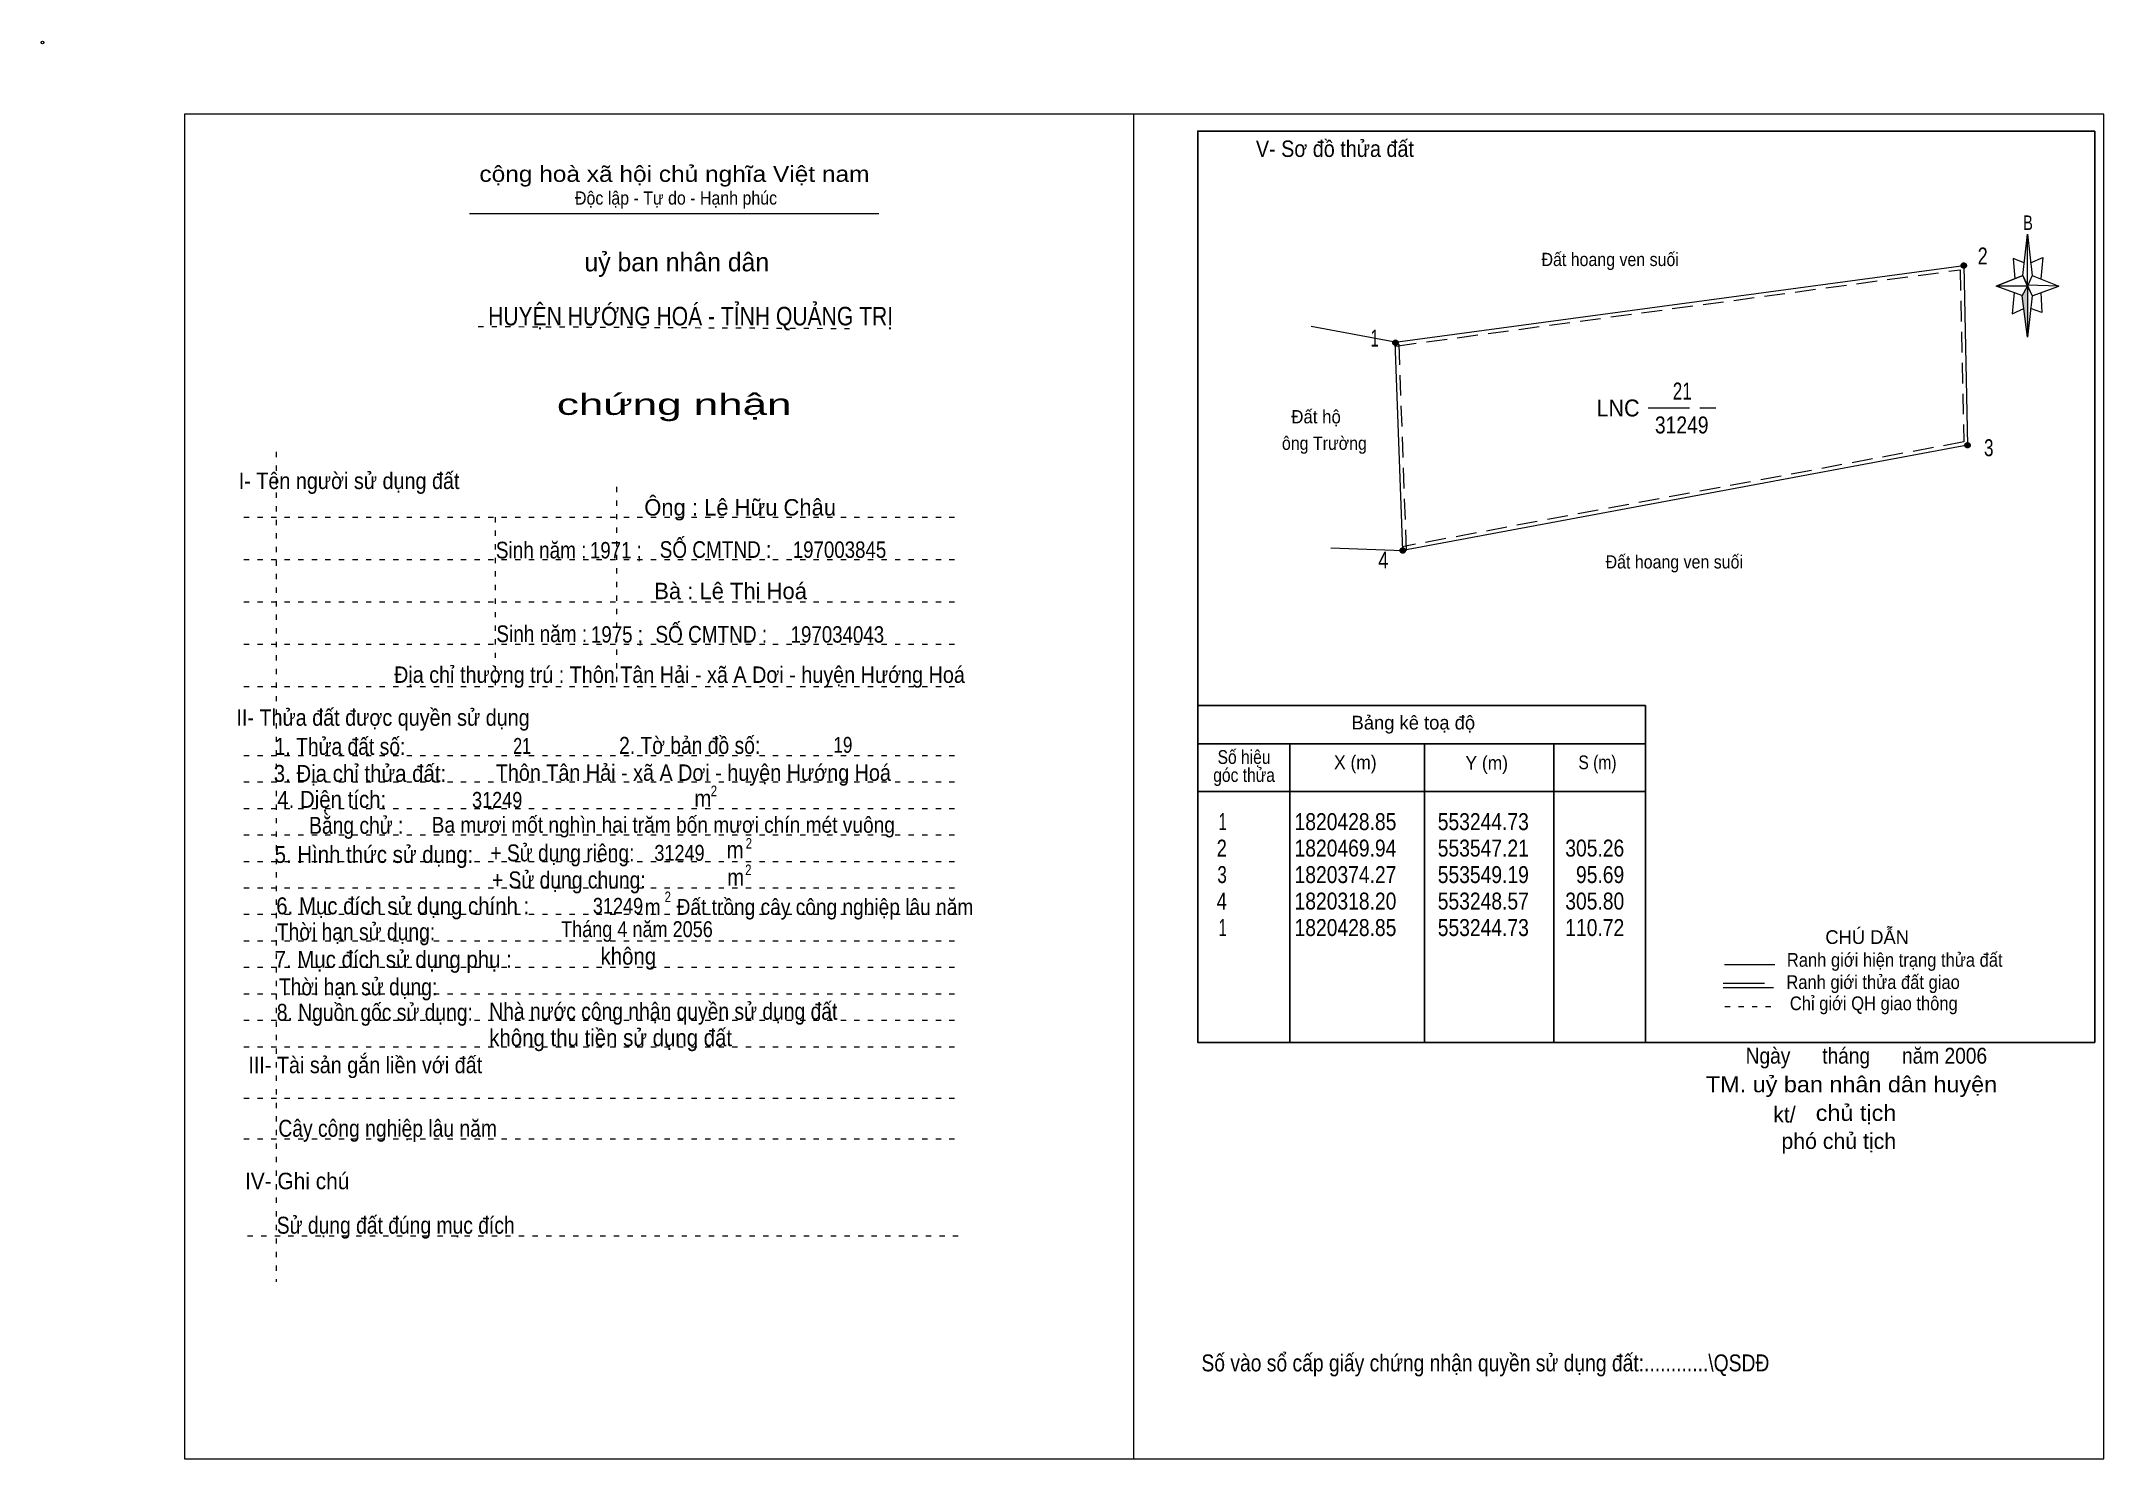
# Model space of a CAD drawing. Header units: centimetres. Extents: x -1.6 to 37.4, y -1.3 to 25.5.
import ezdxf
from ezdxf.enums import TextEntityAlignment as Align

# ---------------------------------------------------------------- set-up
doc = ezdxf.new("R2010")
doc.units = ezdxf.units.CM
doc.header["$LTSCALE"] = 0.13
for name, pattern in [('DOTTED', [1.5, 0.3, -1.2]), ('LONG_DASHED', [7.5, 6, -1.5]), ('MEDIUM_DASHED', [4.5, 3, -1.5])]:
    doc.linetypes.add(name, pattern=pattern)
for name, color, linetype, lineweight in [('1', 7, 'DOTTED', 13), ('10', 7, 'Continuous', 13), ('2', 7, 'Continuous', 25), ('3', 7, 'Continuous', 13), ('30', 7, 'Continuous', 13), ('32', 7, 'LONG_DASHED', 13), ('33', 7, 'LONG_DASHED', 13), ('35', 7, 'Continuous', 13)]:
    doc.layers.add(name, color=color, linetype=linetype, lineweight=lineweight)

msp = doc.modelspace()

# ---------------------------------------------------------------- hatches: boundary and pattern name
at = {"layer": '30'}
msp.add_hatch(color=256, dxfattribs=at).paths.add_polyline_path([(35.91, 20.87), (35.91, 19.91), (35.81, 20.69)])
at = {"layer": '32'}
for points in [[(34.7584, 21.2594, 1), (34.6584, 21.2594, 1)], [(24.0336, 19.8025, 1), (23.9336, 19.8025, 1)], [(34.8286, 17.8673, 1), (34.7286, 17.8673, 1)], [(24.1698, 15.8793, 1), (24.0698, 15.8793, 1)]]:
    msp.add_hatch(color=256, dxfattribs=at).paths.add_polyline_path(points)

# ---------------------------------------------------------------- linework, layer by layer
at = {"layer": '1', "linetype": 'Continuous'}
msp.add_line((6.51, 22.24), (14.23, 22.24), dxfattribs=at)
at = {"layer": '1'}
for p, q in [((6.67, 20.11), (13.82, 20.07)), ((2.86, 17.74), (2.86, 2.07)), ((9.28, 17.08), (9.28, 13.31)), ((2.25, 16.51), (15.75, 16.51)), ((6.99, 16.51), (6.99, 13.31)), ((2.25, 15.71), (15.75, 15.71)), ((2.25, 14.91), (15.75, 14.91)), ((2.25, 14.11), (15.75, 14.11)), ((2.25, 13.31), (15.75, 13.31)), ((2.25, 12.01), (15.75, 12.01)), ((2.25, 11.51), (15.75, 11.51)), ((2.25, 11.01), (15.75, 11.01)), ((2.25, 10.51), (15.75, 10.51)), ((2.25, 10.01), (15.75, 10.01)), ((2.25, 9.51), (15.75, 9.51)), ((2.25, 9.01), (15.75, 9.01)), ((2.25, 8.51), (15.75, 8.51)), ((2.25, 8.01), (15.75, 8.01)), ((2.25, 7.51), (15.75, 7.51)), ((2.25, 7.01), (15.75, 7.01)), ((2.25, 6.51), (15.75, 6.51)), ((2.25, 5.54), (15.75, 5.54)), ((2.25, 4.77), (15.75, 4.77)), ((2.32, 2.94), (15.82, 2.94))]:
    msp.add_line(p, q, dxfattribs=at)
at = {"layer": '10'}
for p, q in [((23.98, 19.81), (22.39, 20.11)), ((24.12, 15.88), (23.98, 19.81)), ((22.76, 15.93), (24.12, 15.88))]:
    msp.add_line(p, q, dxfattribs=at)
at = {"layer": '10', "linetype": 'MEDIUM_DASHED'}
msp.add_line((24.19, 15.88), (24.05, 19.81), dxfattribs=at)
at = {"layer": '10'}
msp.add_lwpolyline([(23.98, 19.81), (34.71, 21.26), (34.78, 17.87), (24.12, 15.88)], dxfattribs=at)
at = {"layer": '10', "linetype": 'MEDIUM_DASHED'}
msp.add_lwpolyline([(23.99, 19.74), (34.64, 21.18), (34.71, 17.93), (24.11, 15.95)], dxfattribs=at)
at = {"layer": '10'}
msp.add_circle((-1.55, 25.47), 0.025, dxfattribs=at)
at = {"layer": '2'}
for p, q in [((20.25, 12.95), (28.7, 12.95)), ((28.7, 6.59), (28.7, 12.95)), ((20.25, 12.23), (28.7, 12.23)), ((21.99, 6.59), (21.99, 12.23)), ((24.53, 10.89), (24.53, 12.23)), ((26.97, 12.23), (26.97, 6.59)), ((20.25, 11.33), (28.7, 11.33))]:
    msp.add_line(p, q, dxfattribs=at)
msp.add_lwpolyline([(37.18, 23.8), (20.25, 23.8), (20.25, 6.59), (37.18, 6.59)], close=True, dxfattribs=at)
msp.add_lwpolyline([(24.53, 6.59), (24.53, 10.39), (24.53, 10.89)], dxfattribs=at)
at = {"layer": '3'}
msp.add_line((19.04, 24.12), (19.04, -1.27), dxfattribs=at)
for points in [[(19.04, 24.12), (1.13, 24.12), (1.13, -1.27), (19.04, -1.27)], [(19.04, -1.27), (37.35, -1.27), (37.35, 24.12), (19.04, 24.12)]]:
    msp.add_lwpolyline(points, dxfattribs=at)
at = {"layer": '30'}
for p, q in [((35.82, 21.07), (35.91, 21.85)), ((36, 21.07), (36.5, 20.87)), ((35.82, 20.69), (35.32, 20.87)), ((36, 20.69), (35.91, 19.91)), ((36.16, 20.75), (36.18, 20.37)), ((36.18, 20.37), (35.97, 20.45))]:
    msp.add_line(p, q, dxfattribs=at)
for points in [[(35.91, 21.85), (36, 21.07), (35.91, 20.87)], [(35.91, 20.87), (35.32, 20.87), (35.82, 21.07), (36, 20.69), (36.5, 20.87), (35.91, 20.89)], [(35.91, 20.87), (35.91, 19.91), (35.81, 20.69)]]:
    msp.add_lwpolyline(points, close=True, dxfattribs=at)
for points in [[(35.97, 21.31), (36.2, 21.41), (36.16, 21.01)], [(35.91, 20.87), (35.82, 21.07), (35.32, 20.87)], [(35.85, 21.31), (35.64, 21.39), (35.67, 21.01)], [(35.66, 20.75), (35.62, 20.35), (35.84, 20.45)], [(35.91, 20.87), (36, 20.69), (36.5, 20.87)]]:
    msp.add_lwpolyline(points, dxfattribs=at)
at = {"layer": '32'}
for centre in [(34.7084, 21.2594), (23.9836, 19.8025), (34.7786, 17.8673), (24.1198, 15.8793)]:
    msp.add_circle(centre, 0.05, dxfattribs=at)
at = {"layer": '33'}
msp.add_line((28.75, 18.57), (30.03, 18.57), dxfattribs=at)
at = {"layer": '35'}
for p, q in [((30.19, 8.06), (31.14, 8.06)), ((30.17, 7.63), (31.12, 7.63))]:
    msp.add_line(p, q, dxfattribs=at)
at = {"layer": '35', "linetype": 'LONG_DASHED'}
msp.add_line((30.17, 7.71), (31.12, 7.71), dxfattribs=at)
at = {"layer": '35', "linetype": 'DOTTED'}
msp.add_line((30.2, 7.27), (31.19, 7.27), dxfattribs=at)

# ---------------------------------------------------------------- texts
at = {"layer": '1'}
for s, height, width, p in [('V- Sơ đồ thửa đất', 0.31, 0.9, (22.84, 23.31)), ('cộng hoà xã hội chủ nghĩa Việt nam', 0.3, 1.15, (10.375, 22.84)), ('Độc lập - Tự do - Hạnh phúc', 0.25, 0.9, (10.405, 22.41)), ('chứng nhận', 0.4, 1.55, (10.37, 18.44)), ('I- Tên người sử dụng đất', 0.31, 0.9, (4.235, 17.04)), ('II- Thửa đất được quyền sử dụng', 0.31, 0.9, (4.875, 12.57)), ('III- Tài sản gắn liền với đất', 0.31, 0.9, (4.54, 6.01)), ('IV- Ghi chú', 0.31, 0.95, (3.255, 3.82))]:
    msp.add_text(s, height=height, dxfattribs=dict(at, width=width)).set_placement(p, align=Align.CENTER)
msp.add_text('uỷ ban nhân dân', height=0.35, dxfattribs=at).set_placement((10.42, 21.15), align=Align.CENTER)
at = {"layer": '10'}
for s, height, width, p in [('Đất hoang ven suối', 0.25, 0.9, (28.035, 21.25)), ('Sinh năm :', 0.3149, 0.85, (7.86, 15.73)), ('1971 ;', 0.31, 0.85, (9.27, 15.73)), ('SỐ CMTND :', 0.3149, 0.85, (11.15, 15.74)), ('197003845', 0.31, 0.85, (13.49, 15.74)), ('Đất hoang ven suối', 0.25, 0.9, (29.245, 15.54)), ('Sinh năm :', 0.3149, 0.85, (7.87, 14.15)), ('1975 ;', 0.31, 0.85, (9.29, 14.14)), ('SỐ CMTND :', 0.3149, 0.85, (11.07, 14.14)), ('197034043', 0.31, 0.85, (13.45, 14.14)), ('Địa chỉ thường trú : Thôn Tân Hải - xã A Dơi - huyện Hướng Hoá', 0.31, 0.9, (10.47, 13.38)), ('21', 0.3, 0.75, (7.5, 12.04)), ('19', 0.3, 0.8, (13.555, 12.06)), (' Thôn Tân Hải - xã A Dơi - huyện Hướng Hoá', 0.31, 0.9, (10.68, 11.53)), ('31249', 0.3, 0.85, (7.03, 11.02)), ('Ba mươi mốt nghìn hai trăm bốn mươi chín mét vuông ', 0.3, 0.9, (10.215, 10.55)), ('31249', 0.3, 0.85, (10.47, 10.02)), ('31249', 0.3, 0.85, (9.31, 9.02)), ('m   Đất trồng cây công nghiệp lâu năm ', 0.3, 0.9, (12.965, 9)), ('Tháng 4 năm 2056 ', 0.3, 0.85, (9.715, 8.58)), ('Ngày      tháng      năm 2006', 0.3, 0.9, (32.87, 6.19)), ('TM. uỷ ban nhân dân huyện', 0.3, 1.1, (32.59, 5.65)), ('chủ tịch', 0.3, 1.1, (32.675, 5.11))]:
    msp.add_text(s, height=height, dxfattribs=dict(at, width=width)).set_placement(p, align=Align.CENTER)
for s, width, p in [('  Đất hộ', 0.95, (21.84, 18.28)), ('ông Trường', 0.9, (21.84, 17.78))]:
    msp.add_text(s, height=0.25, dxfattribs=dict(at, width=width)).set_placement(p)
for s, height, p in [('Ông : Lê Hữu Châu', 0.31, (11.615, 16.54)), ('Bà : Lê Thị Hoá', 0.31, (11.435, 14.96)), ('kt/ ', 0.3, (31.38, 5.08)), ('phó chủ tịch ', 0.3, (32.405, 4.58))]:
    msp.add_text(s, height=height, dxfattribs=at).set_placement(p, align=Align.CENTER)
at = {"layer": '2'}
for s, height, width, p in [('HUYỆN HƯỚNG HOÁ - TỈNH QUẢNG TRỊ', 0.35, 0.85, (10.68, 20.13)), ('Số hiệu', 0.2591, 0.85, (21.125, 11.85)), ('3. Địa chỉ thửa đất:', 0.32, 0.9, (4.44, 11.51)), ('góc thửa', 0.2591, 0.85, (21.125, 11.51)), ('X (m)', 0.2591, 0.95, (23.225, 11.75)), ('Y (m)', 0.2591, 0.95, (25.705, 11.74)), ('S (m)', 0.2591, 0.85, (27.795, 11.75)), ('Số vào sổ cấp giấy chứng nhận quyền sử dụng đất:............\\QSDĐ', 0.32, 0.85, (25.68, 0.38))]:
    msp.add_text(s, height=height, dxfattribs=dict(at, width=width)).set_placement(p, align=Align.CENTER)
msp.add_text('Bảng kê toạ độ', height=0.2591, dxfattribs=at).set_placement((24.32, 12.5), align=Align.CENTER)
for s, height, width, p in [('1. Thửa đất số:', 0.32, 0.85, (2.83, 12.02)), ('2. Tờ bản đồ số:', 0.32, 0.85, (9.33, 12.04)), ('4. Diện tích:', 0.32, 0.9, (2.88, 11.02)), ('m', 0.32, 0.9, (10.75, 11.04)), ('2', 0.2, 0.8, (11.06, 11.24)), ('Bằng chử :', 0.32, 0.85, (3.48, 10.53)), ('5. Hình thức sử dụng:', 0.32, 0.9, (2.83, 9.98)), ('+ Sử dụng riêng:', 0.32, 0.85, (6.9, 10.01)), ('m', 0.32, 0.9, (11.36, 10.07)), ('2', 0.2, 0.8, (11.72, 10.25)), ('+ Sử dụng chung:', 0.32, 0.85, (6.93, 9.5)), ('m', 0.32, 0.9, (11.37, 9.55)), ('2', 0.2, 0.8, (11.71, 9.75)), ('6. Mục đích sử dụng chính : ', 0.32, 0.9, (2.86, 9.01)), ('2', 0.2, 0.8, (10.19, 9.24)), ('Thời hạn sử dụng: ', 0.32, 0.85, (2.87, 8.52)), ('7. Mục đích sử dụng phụ : ', 0.32, 0.9, (2.83, 8)), ('không', 0.32, 0.9, (8.98, 8.06)), ('Thời hạn sử dụng: ', 0.32, 0.85, (2.91, 7.48)), ('8. Nguồn gốc sử dụng: ', 0.32, 0.85, (2.87, 7)), ('Nhà nước công nhận quyền sử dụng đất  ', 0.32, 0.85, (6.88, 7.02)), ('không thu tiền sử dụng đất', 0.32, 0.9, (6.88, 6.52)), ('Cây công nghiệp lâu năm', 0.32, 0.85, (2.9, 4.81)), ('Sử dụng đất đúng mục đích', 0.32, 0.85, (2.87, 2.98))]:
    msp.add_text(s, height=height, dxfattribs=dict(at, width=width)).set_placement(p)
at = {"layer": '30', "width": 0.75}
msp.add_text('B', height=0.2756, dxfattribs=at).set_placement((35.92, 21.93), align=Align.CENTER)
at = {"layer": '30'}
for s, width, p in [('1', 0.65, (20.8, 10.6)), ('1820428.85', 0.85, (24, 10.6)), ('553244.73', 0.85, (26.5, 10.6)), ('553244.73', 0.85, (26.5, 10.6)), ('2', 0.8, (20.8, 10.1)), ('1820469.94', 0.85, (24, 10.1)), ('553547.21', 0.85, (26.5, 10.1)), ('305.26', 0.85, (28.3, 10.1)), ('3', 0.75, (20.8, 9.6)), ('1820374.27', 0.85, (24, 9.6)), ('553549.19', 0.85, (26.5, 9.6)), ('95.69', 0.85, (28.3, 9.6)), ('4', 0.8, (20.8, 9.1)), ('1820318.20', 0.85, (24, 9.1)), ('553248.57', 0.85, (26.5, 9.1)), ('305.80', 0.85, (28.3, 9.1)), ('1', 0.65, (20.8, 8.6)), ('1820428.85', 0.85, (24, 8.6)), ('553244.73', 0.85, (26.5, 8.6)), ('110.72', 0.85, (28.3, 8.6))]:
    msp.add_text(s, height=0.32, dxfattribs=dict(at, width=width)).set_placement(p, align=Align.RIGHT)
at = {"layer": '32'}
for s, width, p in [('2', 0.8, (35.065, 21.28)), ('1', 0.65, (23.59, 19.73)), ('3', 0.75, (35.18, 17.66)), ('4', 0.8, (23.755, 15.54))]:
    msp.add_text(s, height=0.32, dxfattribs=dict(at, width=width)).set_placement(p, align=Align.CENTER)
at = {"layer": '33', "width": 0.95}
msp.add_text('LNC', height=0.32, dxfattribs=at).set_placement((28.59, 18.41), align=Align.RIGHT)
at = {"layer": '33'}
for s, width, p in [('21', 0.75, (29.395, 18.73)), ('31249', 0.85, (29.385, 18.09))]:
    msp.add_text(s, height=0.32, dxfattribs=dict(at, width=width)).set_placement(p, align=Align.CENTER)
at = {"layer": '35'}
msp.add_text('CHÚ DẪN', height=0.2591, dxfattribs=at).set_placement((32.885, 8.45), align=Align.CENTER)
at = {"layer": '35', "width": 0.9}
for s, p in [('Ranh giới hiện trạng thửa đất', (33.405, 8.02)), ('Ranh giới thửa đất giao ', (33.04, 7.6)), ('Chỉ giới QH giao thông', (33.01, 7.2))]:
    msp.add_text(s, height=0.2591, dxfattribs=at).set_placement(p, align=Align.CENTER)

doc.saveas('drawing.dxf')
